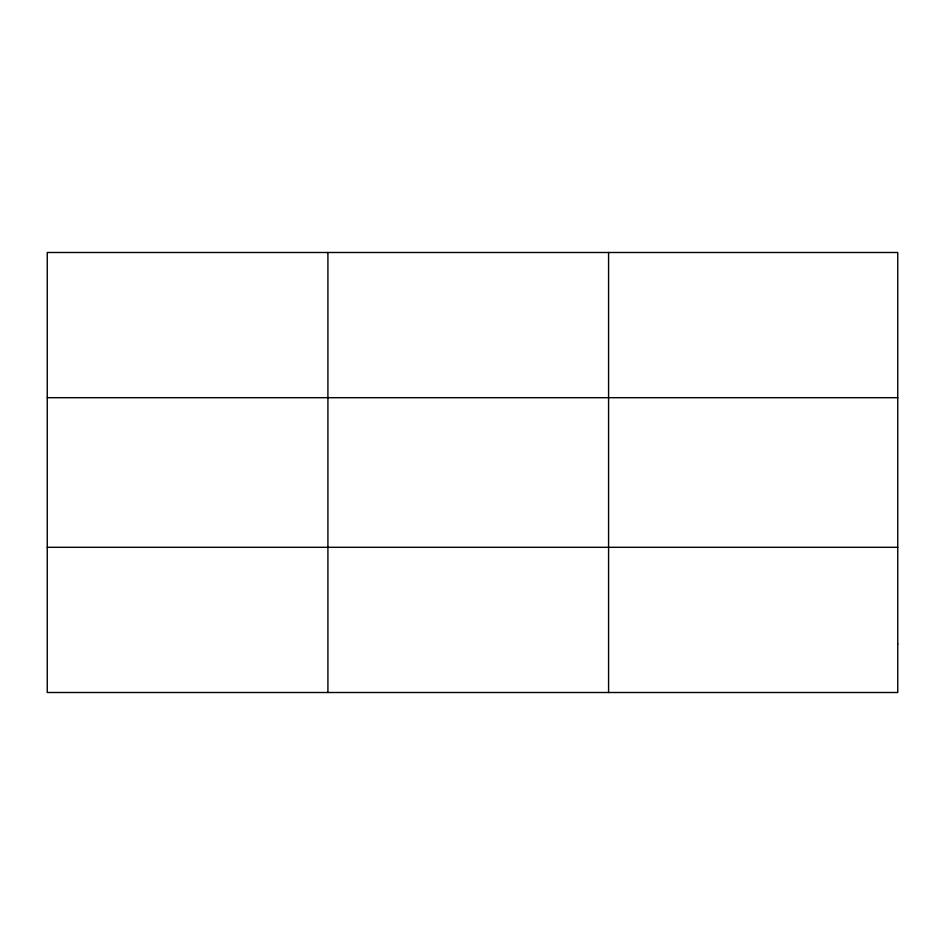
<?xml version="1.0" encoding="UTF-8"?>
<svg xmlns="http://www.w3.org/2000/svg" width="945" height="945" viewBox="0 0 945 945"><rect width="100%" height="100%" fill="white"/><g stroke="black" fill="none" stroke-linecap="round" stroke-linejoin="round"><path stroke-width="1.42" d="M327.915 692.508L327.915 252.492M608.58 692.508L608.58 252.492M47.25 397.691L897.75 397.691M47.25 547.309L897.75 547.309M897.75 644.112L897.75 692.508L47.25 692.508L47.25 252.492L897.75 252.492L897.75 644.112"/></g></svg>
